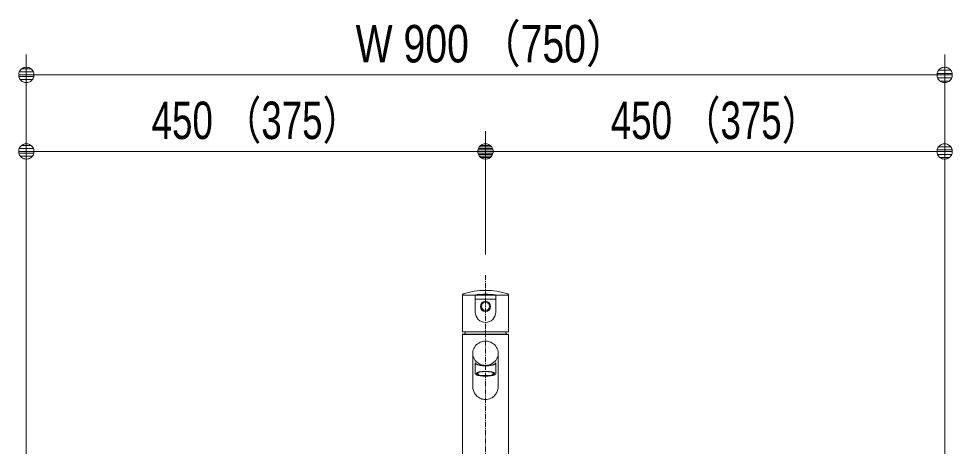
# Model space of a CAD drawing. Units: millimetres, scale not verified. Extents: x -6062 to 6062, y -3045 to 3045.
# Drawn here: x 30 to 945, y -1229 to -810 of the extents above; entities that cross this region are included whole.
import ezdxf
from ezdxf.enums import TextEntityAlignment as Align

# ---------------------------------------------------------------- set-up
doc = ezdxf.new("R2010")
doc.units = ezdxf.units.MM
doc.header["$LTSCALE"] = 20
doc.linetypes.add('CHAIN1', pattern=[8, 5, -1, 1, -1])
for name, color, linetype, lineweight in [('0-1_4給排水', 7, 'Continuous', 9), ('0-2_2寸法-1', 7, 'Continuous', 9), ('0-3_0', 7, 'Continuous', 9)]:
    doc.layers.add(name, color=color, linetype=linetype, lineweight=lineweight)
doc.styles.add('ＭＳ Ｐゴシック', font='')
doc.styles.get('ＭＳ Ｐゴシック').set_extended_font_data('MS PGothic')

# ---------------------------------------------------------------- blocks, each defined once
blk = doc.blocks.new('グループ-6')
at = {"layer": '0-1_4給排水', "linetype": 'CHAIN1'}
blk.add_line((45500, -21220), (45500, -42300), dxfattribs=at)
blk = doc.blocks.new('_Dot')
at = {"layer": '0-3_0'}
for p, q in [((-10, 0), (-20, 0)), ((9.78, 2), (-9.78, 2)), ((7.99, 6), (-7.99, 6)), ((9.16, -3.98), (-9.16, -3.98)), ((6, -7.98), (-6, -7.98))]:
    blk.add_line(p, q, dxfattribs=at)
for points in [[(10, 0), (9.92, 1.25), (9.69, 2.49), (9.3, 3.68), (8.76, 4.82), (8.09, 5.88), (7.29, 6.85), (6.37, 7.71), (5.36, 8.44), (4.26, 9.05), (3.09, 9.51), (1.87, 9.82), (0.63, 9.98), (-0.63, 9.98), (-1.87, 9.82), (-3.09, 9.51), (-4.26, 9.05), (-5.36, 8.44), (-6.37, 7.71), (-7.29, 6.85), (-8.09, 5.88), (-8.76, 4.82), (-9.3, 3.68), (-9.69, 2.49), (-9.92, 1.25), (-10, 0), (0, 0)], [(-10, 0), (-9.92, -1.25), (-9.69, -2.49), (-9.3, -3.68), (-8.76, -4.82), (-8.09, -5.88), (-7.29, -6.85), (-6.37, -7.71), (-5.36, -8.44), (-4.26, -9.05), (-3.09, -9.51), (-1.87, -9.82), (-0.63, -9.98), (0.63, -9.98), (1.87, -9.82), (3.09, -9.51), (4.26, -9.05), (5.36, -8.44), (6.37, -7.71), (7.29, -6.85), (8.09, -5.88), (8.76, -4.82), (9.3, -3.68), (9.69, -2.49), (9.92, -1.25), (10, 0), (0, 0)]]:
    blk.add_lwpolyline(points, close=True, dxfattribs=at)
blk = doc.blocks.new('グループ-47')
at = {"layer": '0-1_4給排水'}
for p, q in [((45050, -21609.4), (45050, -22325)), ((45700, -21695.4), (45300, -21695.4)), ((45950, -22325), (45950, -21609.4)), ((45950, -22386), (45050, -22386)), ((45060, -22335), (45940, -22335)), ((45095.1, -22380), (45099, -22335.3)), ((45904.9, -22380), (45901, -22335))]:
    blk.add_line(p, q, dxfattribs=at)
for points in [[(45944, -21615), (45500, -21615), (45056, -21615)], [(45300, -21949), (45300, -21615), (45300.4, -21613.9), (45301.8, -21612.6), (45304.2, -21611.4), (45308, -21610)], [(45308, -21610), (45311.8, -21609), (45316.6, -21608), (45322.3, -21606.9), (45329.2, -21605.8), (45337.2, -21604.7), (45346.3, -21603.7), (45356.6, -21602.7), (45368.2, -21601.7), (45381, -21600.8), (45395.2, -21599.9), (45410.7, -21599.2), (45427.2, -21598.5), (45444.5, -21598), (45462.6, -21597.6), (45481.2, -21597.4), (45500, -21597.3), (45518.8, -21597.4), (45537.3, -21597.6), (45555.3, -21598), (45572.7, -21598.5), (45589.1, -21599.2), (45604.3, -21599.9), (45618.3, -21600.8), (45631.2, -21601.7), (45642.8, -21602.6), (45653.4, -21603.7), (45662.7, -21604.7), (45670.8, -21605.8), (45677.6, -21606.9), (45683.4, -21607.9), (45688.2, -21609), (45692, -21610), (45695.8, -21611.4), (45698.2, -21612.6), (45699.6, -21613.9), (45700, -21615), (45700, -21949)], [(45950, -24800), (45950, -22386), (45944, -22380), (45056, -22380), (45050, -22386), (45050, -24800)], [(45250, -22753), (45250.9, -22732.4), (45254.1, -22710.2), (45260, -22686.6), (45269.2, -22661.8), (45282.4, -22636.3), (45300, -22610.8), (45319, -22589.5), (45341.6, -22569.6), (45367.9, -22551.7), (45397.6, -22536.8), (45430, -22525.4), (45464.5, -22518.4), (45500, -22516), (45535.5, -22518.4), (45570, -22525.4), (45602.4, -22536.8), (45632.1, -22551.7), (45658.4, -22569.6), (45681, -22589.5), (45700, -22610.8), (45717.6, -22636.3), (45730.8, -22661.8), (45740, -22686.6), (45745.9, -22710.2), (45749.1, -22732.4), (45750, -22753), (45750, -23400), (45749.3, -23418.7), (45747.2, -23438.7), (45743.2, -23459.9), (45737.1, -23482.1), (45730.5, -23500.1), (45722.3, -23518.4), (45712.2, -23536.9), (45700, -23555.3), (45685.4, -23573.6), (45668.6, -23591.1), (45649.5, -23607.4), (45628.2, -23622.2)], [(45628.2, -23622.2), (45604.9, -23634.9), (45580.3, -23645.1), (45554.3, -23652.6), (45527.4, -23657.3), (45500, -23658.8), (45476.7, -23657.7), (45453.7, -23654.3), (45431.3, -23648.9), (45409.8, -23641.4), (45389.4, -23632.1), (45370.2, -23621.2), (45349.4, -23606.6), (45330.7, -23590.5), (45314.3, -23573.3), (45300, -23555.3), (45287.6, -23536.6), (45277.4, -23517.8), (45269.1, -23499.1), (45262.5, -23480.8), (45257.5, -23463), (45253.1, -23440.7), (45250.7, -23419.7), (45250, -23400), (45250, -22747.8)], [(45750, -22753), (45749.1, -22773.5), (45745.9, -22795.7), (45740, -22819.3), (45730.8, -22844.1), (45717.6, -22869.6), (45700, -22895.1), (45681, -22916.4), (45658.4, -22936.3), (45632.1, -22954.2), (45602.4, -22969.1), (45570, -22980.5), (45535.5, -22987.5), (45500, -22989.9), (45464.5, -22987.5), (45430, -22980.5), (45397.6, -22969.1), (45367.9, -22954.2), (45341.6, -22936.3), (45319, -22916.4), (45300, -22895.1), (45282.4, -22869.6), (45269.2, -22844.1), (45260, -22819.3), (45254.1, -22795.7), (45250.9, -22773.5), (45250, -22753)], [(45300.4, -22942.1), (45300, -22938.1), (45300, -23148.7), (45300.4, -23152), (45301.8, -23155.5), (45304.2, -23159.3), (45308, -23163.2), (45311.8, -23166.2), (45316.6, -23169.3), (45322.4, -23172.4), (45329.2, -23175.6), (45337.3, -23178.8), (45346.6, -23181.9), (45357.2, -23184.9), (45368.8, -23187.7), (45381.7, -23190.4), (45395.7, -23192.8), (45410.9, -23195), (45427.3, -23196.9), (45444.7, -23198.4), (45462.7, -23199.5), (45481.2, -23200.2), (45500, -23200.4), (45518.8, -23200.2), (45537.4, -23199.5), (45555.5, -23198.4), (45572.8, -23196.9), (45589.3, -23195), (45604.8, -23192.8), (45619, -23190.3), (45631.8, -23187.6), (45643.4, -23184.7), (45653.7, -23181.8), (45662.8, -23178.7), (45670.8, -23175.6), (45677.7, -23172.4), (45683.4, -23169.3), (45688.2, -23166.2), (45692, -23163.2), (45695.8, -23159.3)], [(45304.2, -22950.7), (45301.8, -22946.3), (45300.4, -22942.1)], [(45695.8, -23159.3), (45698.2, -23155.5), (45699.6, -23152), (45700, -23148.7), (45700, -22938.1), (45699.6, -22942.1), (45698.2, -22946.3), (45695.8, -22950.7), (45692, -22955.3), (45687.9, -22959.2), (45682.8, -22963.1), (45676.5, -22967.1), (45668.9, -22971), (45660, -22975), (45650.4, -22978.6), (45639.6, -22982.2), (45627.5, -22985.5), (45614.1, -22988.6), (45599.6, -22991.4), (45583.9, -22993.9), (45564.3, -22996.4), (45543.5, -22998.1), (45521.9, -22999.2), (45500, -22999.6), (45477.7, -22999.2), (45455.8, -22998.1), (45434.6, -22996.2), (45414.7, -22993.7), (45396.1, -22990.7), (45382.7, -22987.9), (45370.4, -22984.9), (45359.1, -22981.8), (45349, -22978.4), (45340, -22975), (45331.1, -22971), (45323.5, -22967.1), (45317.2, -22963.1), (45312.1, -22959.2), (45308, -22955.3), (45304.2, -22950.7)]]:
    blk.add_lwpolyline(points, dxfattribs=at)
for centre, radius in [((45500, -21835), 100), ((45500, -21835.2), 80)]:
    blk.add_circle(centre, radius, dxfattribs=at)
for centre, radius, start, end in [((45070, -21609.4), 20, 108.15528, 144.07763), ((45500, -22920.7), 1400, 90, 108.15533), ((45500, -22920.7), 1400, 71.84462, 90), ((45930, -21609.4), 20, 35.92229, 71.84461), ((45070, -21609.4), 20, 144.07763, 180), ((45056, -21621), 6, 134.99997, 180), ((45056, -21621), 6, 90, 135), ((45944, -21621), 6, 44.99997, 90), ((45930, -21609.4), 20, 0, 35.92211), ((45944, -21621), 6, 0, 44.99998), ((45500, -21949), 200, 180, 270), ((45500, -21949), 200, 270, 0), ((45060, -22325), 10, 180, 224.99998), ((45940, -22325), 10, 314.99997, 0), ((45060, -22325), 10, 224.99997, 270), ((45940, -22325), 10, 270, 315)]:
    blk.add_arc(centre, radius, start, end, dxfattribs=at)
for major_axis, ratio in [((175, 0), 0.257265), ((155, 0), 0.258819)]:
    blk.add_ellipse((45500, -23149.7), major_axis=major_axis, ratio=ratio, dxfattribs=at)

msp = doc.modelspace()

# ---------------------------------------------------------------- linework, layer by layer
at = {"layer": '0-2_2寸法-1'}
for p, q in [((37.5, -920), (37.5, -845)), ((937.5, -920), (937.5, -845)), ((922.49, -865), (52.51, -865)), ((37.5, -1360), (37.5, -920)), ((487.5, -1041), (487.5, -920)), ((487.5, -1041), (487.5, -920)), ((937.5, -1360), (937.5, -920)), ((52.51, -940), (472.49, -940)), ((922.49, -940), (502.51, -940))]:
    msp.add_line(p, q, dxfattribs=at)

# ---------------------------------------------------------------- block references
at = {"layer": '0-1_4給排水', "xscale": 0.05, "yscale": 0.05}
for name in ['グループ-6', 'グループ-47']:
    msp.add_blockref(name, (-1787.5, 0), dxfattribs=at)
at = {"layer": '0-2_2寸法-1', "xscale": 0.7503418, "yscale": 0.7503418, "rotation": 180}
for p in [(37.5, -865), (37.5, -940), (487.5, -940)]:
    msp.add_blockref('_Dot', p, dxfattribs=at)
at = {"layer": '0-2_2寸法-1', "xscale": 0.7503418, "yscale": 0.7503418}
for p in [(937.5, -865), (487.5, -940), (937.5, -940)]:
    msp.add_blockref('_Dot', p, dxfattribs=at)

# ---------------------------------------------------------------- texts
at = {"layer": '0-2_2寸法-1', "style": 'ＭＳ Ｐゴシック'}
for s, height, width, p in [('W 900 （750）', 36.69, 0.8, (360.23, -863.81)), ('450 （375）', 36.66, 0.75, (160.29, -938.81)), ('450 （375）', 36.66, 0.75, (610.29, -938.81))]:
    msp.add_text(s, height=height, dxfattribs=dict(at, width=width)).set_placement(p, align=Align.BOTTOM_LEFT)

doc.saveas('drawing.dxf')
